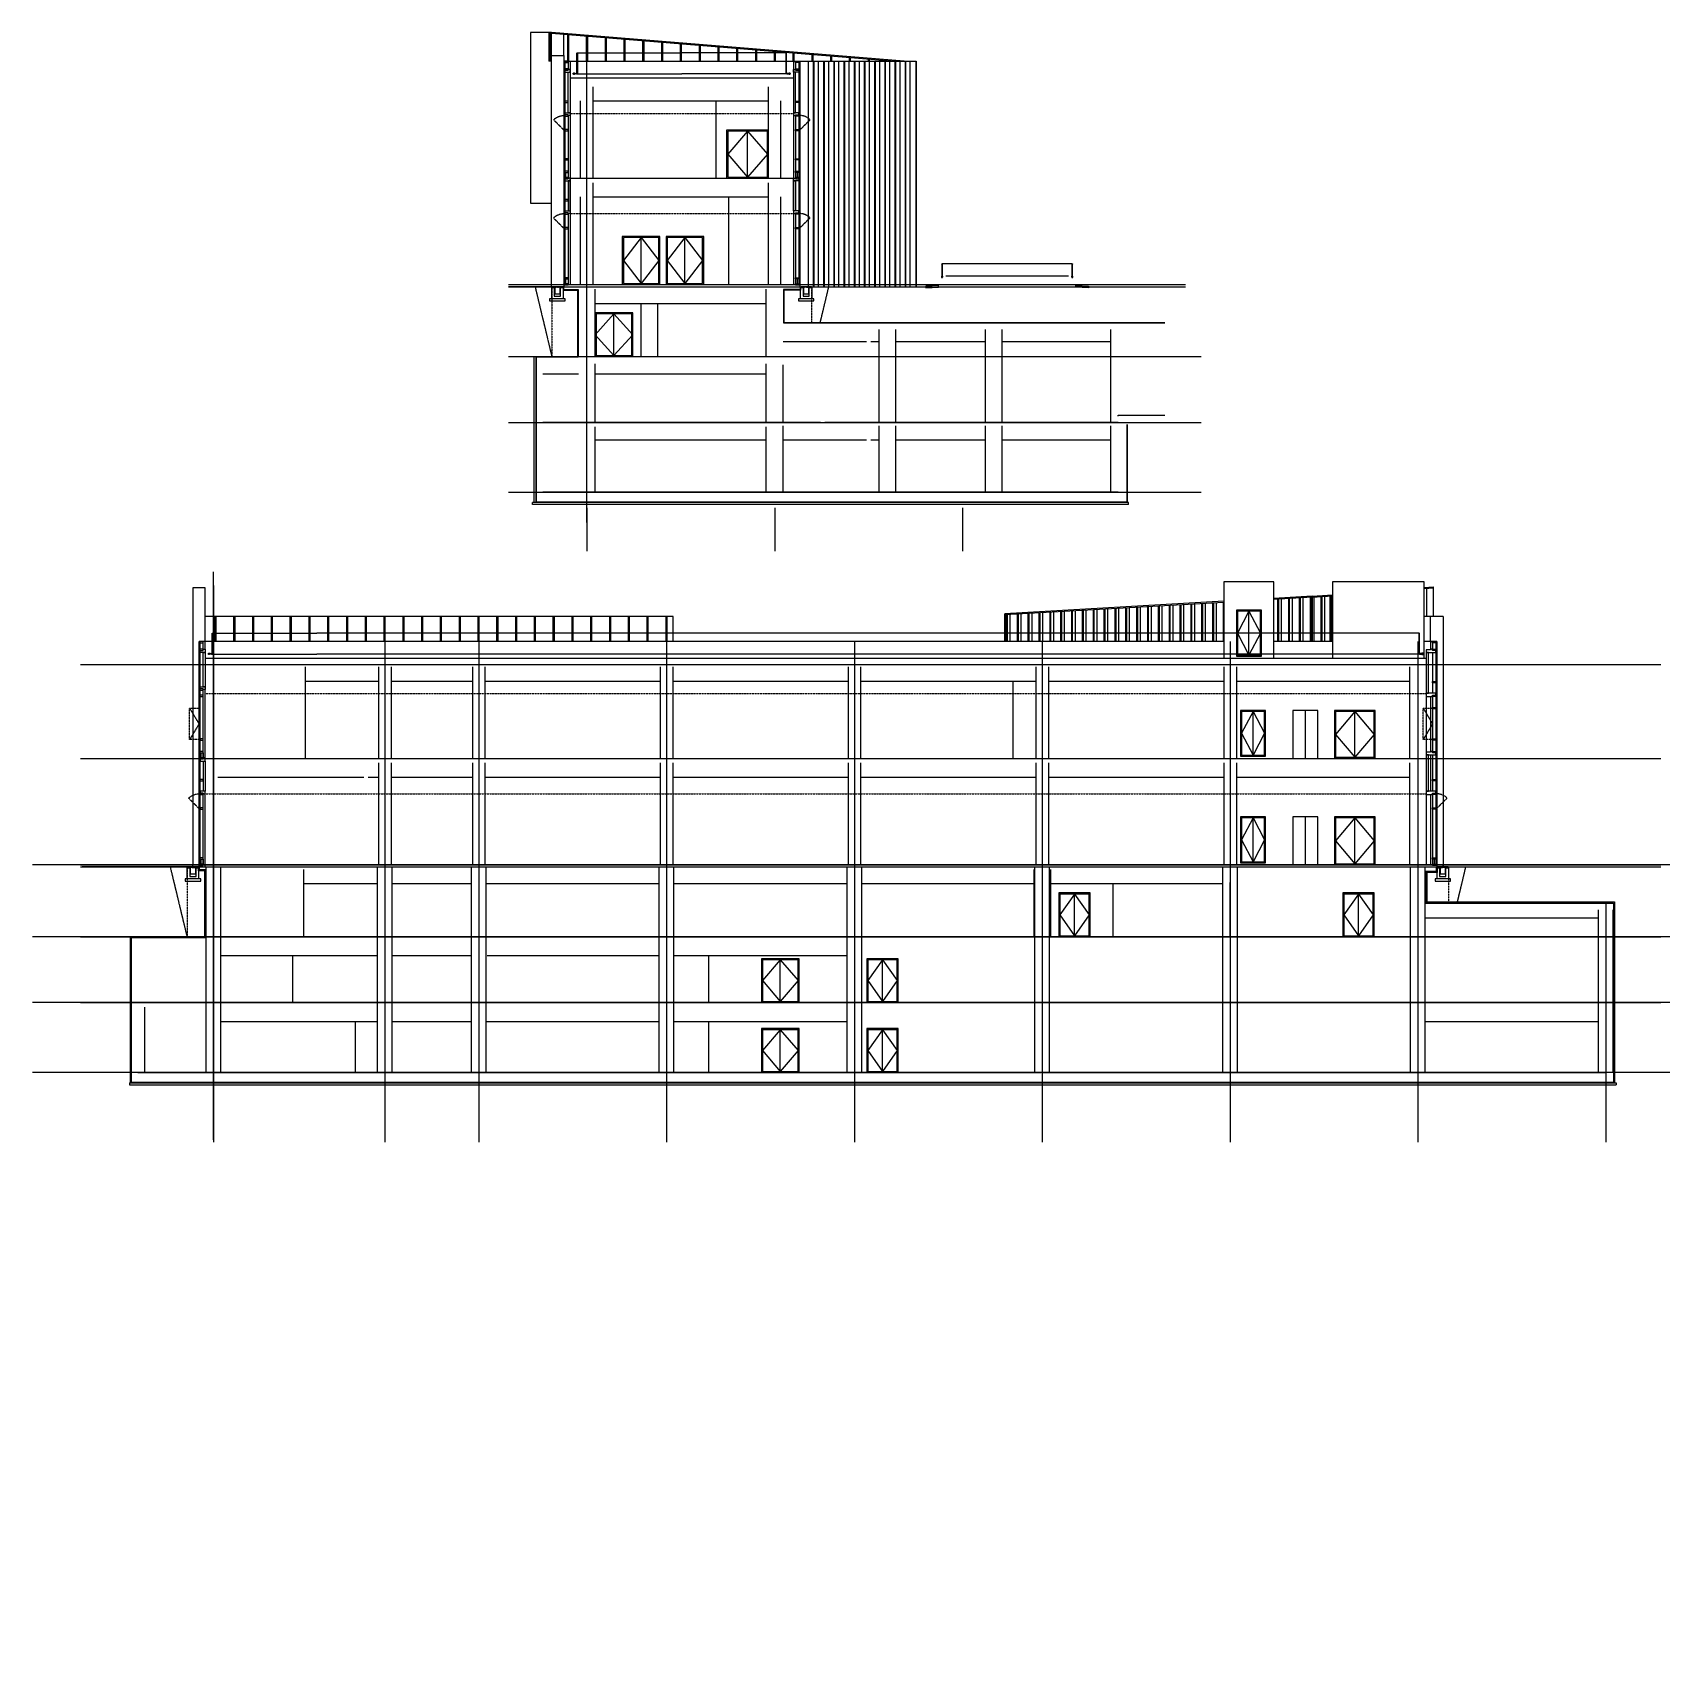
# Model space of a CAD drawing. Extents: x -46296 to 410892, y -132363 to 283170.
# Drawn here: x 9102 to 87139, y 205088 to 283170 of the extents above; entities that cross this region are included whole.
import ezdxf

# ---------------------------------------------------------------- set-up
doc = ezdxf.new("R2010")
doc.units = 0
doc.header["$LTSCALE"] = 5
for name, pattern in [('DASH', [0.35, 0.25, -0.1]), ('DOTE', [2.42, 2, -0.2, 0.02, -0.2]), ('X-104 B0平面$0$ACAD_ISO04W100', [30, 24, -3, 0, -3]), ('X-104 B0平面$0$DOTE', [2.42, 2, -0.2, 0.02, -0.2])]:
    doc.linetypes.add(name, pattern=pattern)
doc.layers.get('0').update_dxf_attribs({"linetype": 'CONTINUOUS'})
doc.layers.get('Defpoints').update_dxf_attribs({"linetype": 'CONTINUOUS'})
for name, color, linetype in [('01-标注_轴线坐标', 132, 'CONTINUOUS'), ('05-填充_天正', 26, 'CONTINUOUS'), ('A-C_玻璃幕墙', 140, 'CONTINUOUS'), ('A-C_门', 150, 'CONTINUOUS'), ('A-D_龙骨', 152, 'CONTINUOUS'), ('A-E_栏杆', 232, 'CONTINUOUS'), ('A-O_散水', 134, 'CONTINUOUS'), ('A-SUR_保温', 222, 'CONTINUOUS'), ('A-SUR_吊顶', 40, 'CONTINUOUS'), ('A-SUR_看线', 231, 'CONTINUOUS'), ('A-SUR_面层', 191, 'CONTINUOUS'), ('A-TECH_结构', 21, 'CONTINUOUS'), ('A_STR-砌块墙', 121, 'CONTINUOUS'), ('E-立面', 255, 'CONTINUOUS'), ('X-104 B0平面$0$A_AXIS-轴线', 36, 'X-104 B0平面$0$DOTE'), ('X-104 B0平面$0$M-用地 红线', 20, 'X-104 B0平面$0$ACAD_ISO04W100'), ('构造物', 145, 'CONTINUOUS')]:
    doc.layers.add(name, color=color, linetype=linetype)
doc.layers.add('04-不打印_辅助线', color=165, linetype='CONTINUOUS', plot=False)
doc.layers.add('DIM_MODI', color=6, linetype='CONTINUOUS', plot=False)
pattern_1 = [(45, (4697.017, 670), (-17.96051, 17.96051), []), (45, (4714.977, 670), (-17.96051, 17.96051), [12.7, -6.35])]

# ---------------------------------------------------------------- blocks, each defined once
blk = doc.blocks.new('104 轴线')
at = {"layer": 'Defpoints'}
blk.add_lwpolyline([(13135, -2670), (19996, 9914), (18926, 200140), (-165691, 199501, 0.064843), (-234306, 190322, 0.064894), (-298282, 163874), (-300993, 152958), (-177498, -41043), (-162540, -55229), (-143745, -84755), (-123037, -89354), (13135, -2670)], format="xyb", close=True, dxfattribs=at)
blk = doc.blocks.new('X-104 B0平面')
at = {"layer": 'X-104 B0平面$0$M-用地 红线', "ltscale": 0.05}
blk.add_lwpolyline([(401252, 31537), (406201, 40615), (406004, 75614), (410892, 95642), (410198, 218797), (390086, 238728), (215507, 238124, 0.037486), (172964, 234781, 0.037485), (131398, 225125), (114193, 213768), (100383, 207916), (86907, 201333), (82974, 185497, -0.064894), (146950, 211945, -0.064843), (215565, 221124), (400182, 221763), (401252, 31537)], format="xyb", close=True, dxfattribs=at)
at = {"layer": 'X-104 B0平面$0$A_AXIS-轴线'}
blk.add_blockref('104 轴线', (381256, 21623), dxfattribs=at)
blk = doc.blocks.new('*U163')
blk.add_lwpolyline([(0, 100), (240, 100), (240, 0), (0, 0)], close=True)
blk = doc.blocks.new('幕墙龙骨')
blk.add_lwpolyline([(-200, 30), (-200, -30), (0, -30), (0, 30)], close=True)
blk = doc.blocks.new('A$C5F367780')
for points in [[(0, 0), (1200, 0), (1200, 2200), (0, 2200)], [(50, 50), (1150, 50), (1150, 2150), (50, 2150)]]:
    blk.add_lwpolyline(points, close=True)
for points in [[(600, 2150), (50, 1100), (600, 50)], [(600, 50), (600, 2150)], [(600, 2150), (1150, 1100), (600, 50)]]:
    blk.add_lwpolyline(points)
blk = doc.blocks.new('A$C7E4F2567')
for points in [[(-150, 0), (1650, 0), (1650, 2300), (-150, 2300)], [(-100, 50), (1600, 50), (1600, 2250), (-100, 2250)]]:
    blk.add_lwpolyline(points, close=True)
for points in [[(750, 2250), (-100, 1150), (750, 50)], [(750, 50), (750, 2250)], [(750, 2250), (1600, 1150), (750, 50)]]:
    blk.add_lwpolyline(points)
blk = doc.blocks.new('A$C0F0450A9')
for points in [[(-125, 0), (-125, -1372)], [(-75, 0), (-75, -1372)], [(16900, -1372), (0, 0)], [(16282, -1372), (0, -50)], [(775, -113), (775, -1372)], [(825, -117), (825, -1372)], [(1675, -186), (1675, -1372)], [(1725, -190), (1725, -1372)], [(2575, -259), (2575, -1372)], [(2625, -263), (2625, -1372)], [(3475, -332), (3475, -1372)], [(3525, -336), (3525, -1372)], [(4375, -405), (4375, -1372)], [(4425, -409), (4425, -1372)], [(5275, -478), (5275, -1372)], [(5325, -483), (5325, -1372)], [(6175, -552), (6175, -1372)], [(6225, -556), (6225, -1372)], [(7075, -625), (7075, -1372)], [(7125, -629), (7125, -1372)], [(7975, -698), (7975, -1372)], [(8025, -702), (8025, -1372)], [(8875, -771), (8875, -1372)], [(8925, -775), (8925, -1372)], [(0, -1372), (-125, -1372)], [(9775, -844), (9775, -1372)], [(9825, -848), (9825, -1372)], [(10675, -917), (10675, -1372)], [(10725, -921), (10725, -1372)], [(11575, -990), (11575, -1372)], [(11625, -994), (11625, -1372)], [(12475, -1063), (12475, -1372)], [(12525, -1067), (12525, -1372)], [(13375, -1136), (13375, -1372)], [(13425, -1140), (13425, -1372)], [(14275, -1209), (14275, -1372)], [(14325, -1213), (14325, -1372)], [(15175, -1282), (15175, -1372)], [(15225, -1286), (15225, -1372)], [(16075, -1355), (16075, -1372)], [(16125, -1360), (16125, -1372)]]:
    blk.add_lwpolyline(points)
blk = doc.blocks.new('yk01')
at = {"const_width": 20}
blk.add_lwpolyline([(-150, 0), (-200, 0)], dxfattribs=at)
blk.add_lwpolyline([(-150, 30), (-150, -30), (0, -30), (0, 30)], close=True)
blk = doc.blocks.new('A$C64AB60F3')
at = {"layer": 'A-D_龙骨', "linetype": 'DASH'}
blk.add_lwpolyline([(0, 0), (495, 495)], dxfattribs=at)
blk.add_arc((0, 0), 700, 45, 90, dxfattribs=at)
blk = doc.blocks.new('dsfs1')
at = {"layer": 'A-E_栏杆'}
for p, q in [((144, 1145), (5150, 1145)), ((37, 165), (7, 165)), ((99, 135), (5150, 135))]:
    blk.add_line(p, q, dxfattribs=at)
for points in [[(7, 165), (99, 165, 0.414214), (129, 195), (129, 1130)], [(159, 1130), (159, 195, -0.414214), (99, 135), (7, 135)], [(-22, 169, 0.038299), (-38, 166), (-38, 158), (-47, 158), (-47, 171, -0.414214), (-40, 178), (-7, 178, -0.414214), (0, 171)], [(0, 129, -0.414214), (-7, 122), (-40, 122, -0.414214), (-47, 129), (-47, 142), (-38, 142), (-38, 134, 0.038299), (-22, 131, 0.038299)], [(-22, 131, 0.022818), (-9, 133), (-9, 167, 0.022818), (-22, 169)]]:
    blk.add_lwpolyline(points, format="xyb", dxfattribs=at)
blk.add_lwpolyline([(7, 116), (0, 116), (0, 184), (7, 184)], close=True, dxfattribs=at)
blk.add_circle((144, 1130), 14.8, dxfattribs=at)
blk = doc.blocks.new('dartt')
at = {"transparency": 33554641}
h = blk.add_hatch(dxfattribs=at)
h.set_pattern_fill('ANSI32', color=26)
h.set_pattern_definition([(45, (1294.211, 122.3605), (-3.367596, 3.367596), []), (45, (1296.4563, 122.3605), (-3.367596, 3.367596), [])])
edge = h.paths.add_edge_path()
edge.add_arc((0, 21), 4, 0, 90)
edge.add_line((0, 25), (0, 0))
edge.add_line((0, 0), (25, 0))
edge.add_arc((21, 0), 4, 0, 90)
edge.add_line((21, 4), (4, 4))
edge.add_line((4, 4), (4, 21))
blk.add_lwpolyline([(0, 25), (0, 0), (25, 0)])
blk.add_lwpolyline([(0, 25), (0, 25, -0.414214), (4, 21), (4, 4), (21, 4, -0.414214), (25, 0), (25, 0)], format="xyb")
blk = doc.blocks.new('drsrtg')
at = {"layer": '05-填充_天正'}
h = blk.add_hatch(dxfattribs=at)
h.set_pattern_fill('ANSI33', color=256, scale=8)
h.set_pattern_definition([(45, (4711.517, 670), (-17.96051, 17.96051), []), (45, (4729.477, 670), (-17.96051, 17.96051), [12.7, -6.35])])
h.paths.add_polyline_path([(-608, 580), (-608, 550), (-513, 550), (-513, 580)])
h = blk.add_hatch(dxfattribs=at)
h.set_pattern_fill('ANSI33', color=256, scale=8)
h.set_pattern_definition(pattern_1)
h.paths.add_polyline_path([(-448, 550), (-448, 580), (-498, 580), (-498, 550)])
h = blk.add_hatch(dxfattribs=at)
h.set_pattern_fill('ANSI33', color=256, scale=8)
h.set_pattern_definition(pattern_1)
h.paths.add_polyline_path([(-383, 550), (-383, 580), (-433, 580), (-433, 550)])
h = blk.add_hatch(dxfattribs=at)
h.set_pattern_fill('ANSI33', color=256, scale=8)
h.set_pattern_definition(pattern_1)
h.paths.add_polyline_path([(-318, 550), (-318, 580), (-368, 580), (-368, 550)])
h = blk.add_hatch(dxfattribs=at)
h.set_pattern_fill('ANSI33', color=256, scale=8)
h.set_pattern_definition(pattern_1)
h.paths.add_polyline_path([(-253, 550), (-253, 580), (-303, 580), (-303, 550)])
h = blk.add_hatch(dxfattribs=at)
h.set_pattern_fill('ANSI33', color=256, scale=8)
h.set_pattern_definition([(45, (4721.517, 670), (-17.96051, 17.96051), []), (45, (4739.477, 670), (-17.96051, 17.96051), [12.7, -6.35])])
h.paths.add_polyline_path([(-108, 550), (-108, 580), (-238, 580), (-238, 550)])
blk.add_lwpolyline([(-500, 550), (-500, 240), (-240, 240), (-240, 550)], dxfattribs=at)
at = {"layer": 'A-SUR_面层'}
for p, q in [((-108, 580), (-608, 580)), ((-608, 550), (-608, 580)), ((-108, 550), (-608, 550)), ((-513, 550), (-513, 580)), ((-498, 550), (-498, 580)), ((-448, 550), (-448, 580)), ((-433, 550), (-433, 580)), ((-383, 550), (-383, 580)), ((-368, 550), (-368, 580)), ((-318, 550), (-318, 580)), ((-303, 550), (-303, 580)), ((-253, 550), (-253, 580)), ((-238, 550), (-238, 580)), ((-108, 550), (-108, 580))]:
    blk.add_line(p, q, dxfattribs=at)
at = {"layer": 'A_STR-砌块墙'}
for points in [[(-100, 0), (-740, 0), (-740, -100), (0, -100), (0, 0), (-520, 0)], [(-640, 540), (-520, 540), (-520, 120), (-220, 120), (-220, 540), (-100, 540), (-100, 0), (-640, 0), (-640, 540)]]:
    blk.add_lwpolyline(points, dxfattribs=at)
at = {"layer": '构造物', "linetype": 'DASH', "ltscale": 0.2}
blk.add_blockref('dartt', (-620, 540), dxfattribs=at)
at = {"layer": '构造物', "linetype": 'DASH', "ltscale": 0.2, "xscale": -1}
blk.add_blockref('dartt', (-100, 540), dxfattribs=at)
blk = doc.blocks.new('0000')
at = {"layer": '05-填充_天正'}
blk.add_lwpolyline([(20, -1), (0, 0), (0, -10), (20, -11)], close=True, dxfattribs=at)
at = {"layer": 'A-O_散水'}
for points in [[(0, -80), (0, 0), (600, -30), (600, -110), (0, -80)], [(20, -1), (20, -81)]]:
    blk.add_lwpolyline(points, dxfattribs=at)

msp = doc.modelspace()

# ---------------------------------------------------------------- linework, layer by layer
at = {"layer": '01-标注_轴线坐标'}
for p, q in [((35655, 260401), (35655, 258325)), ((44655, 260401), (44655, 258325)), ((53655, 260401), (53655, 258325)), ((84475, 232199), (84475, 230123))]:
    msp.add_line(p, q, dxfattribs=at)
at = {"layer": '04-不打印_辅助线'}
for p, q in [((35655, 259698), (35655, 281798)), ((17775, 230123), (17775, 257342))]:
    msp.add_line(p, q, dxfattribs=at)
for points in [[(31904, 271098), (64344, 271098)], [(31904, 270998), (64344, 270998)], [(31904, 267648), (65083, 267648)], [(31904, 264498), (65083, 264498)], [(31904, 261148), (65083, 261148)], [(11402, 252900), (87119, 252900)], [(11402, 248400), (87119, 248400)], [(11402, 243300), (87119, 243300)], [(11402, 243200), (87119, 243200)], [(11402, 239850), (87119, 239850)], [(11402, 236700), (87119, 236700)]]:
    msp.add_lwpolyline(points, dxfattribs=at)
at = {"layer": 'A-C_玻璃幕墙'}
for p, q in [((17075, 243200), (17075, 254000)), ((17125, 243330), (17125, 254000)), ((17275, 253600), (17275, 254000)), ((17375, 253600), (17375, 254000)), ((17275, 248370), (17275, 251730)), ((17375, 248430), (17375, 251700)), ((17275, 243330), (17275, 246700)), ((17375, 243200), (17375, 246700))]:
    msp.add_line(p, q, dxfattribs=at)
for points in [[(34555, 281798), (34555, 270998)], [(34605, 281798), (34605, 271098)], [(34755, 281798), (34755, 281428)], [(34855, 281798), (34855, 271098)], [(45555, 281798), (45555, 271098)], [(45655, 281798), (45655, 281428)], [(45805, 281798), (45805, 271098)], [(45855, 281798), (45855, 270998)], [(34755, 279198), (34755, 276198)], [(45655, 279168), (45655, 276168)], [(34755, 274468), (34755, 271098)], [(45655, 274498), (45655, 271098)], [(17375, 254000), (17075, 254000)], [(76075, 254000), (76075, 253600)], [(76375, 254000), (76075, 254000)], [(76175, 253940), (76175, 253600)], [(76325, 253940), (76325, 243330)], [(76375, 254000), (76375, 243200)], [(76175, 253470), (76175, 251530)], [(76075, 251370), (76075, 248730)], [(76175, 251370), (76175, 248730)], [(76075, 248570), (76075, 246830)], [(76175, 248570), (76175, 246830)], [(76075, 246670), (76075, 243300)], [(76175, 246670), (76175, 243300)]]:
    msp.add_lwpolyline(points, dxfattribs=at)
at = {"layer": 'A-C_门'}
for points in [[(42355, 276198), (44355, 276198), (44355, 278498), (42355, 278498)], [(42405, 276248), (44305, 276248), (44305, 278448), (42405, 278448)], [(36055, 267648), (37855, 267648), (37855, 269748), (36055, 269748)], [(36105, 267698), (37805, 267698), (37805, 269698), (36105, 269698)], [(66975, 248500), (68175, 248500), (68175, 250700), (66975, 250700)], [(67025, 248550), (68125, 248550), (68125, 250650), (67025, 250650)], [(69475, 248400), (70675, 248400), (70675, 250700), (69475, 250700)], [(71475, 248400), (73425, 248400), (73425, 250700), (71475, 250700)], [(71525, 248450), (73375, 248450), (73375, 250650), (71525, 250650)], [(66975, 243400), (68175, 243400), (68175, 245600), (66975, 245600)], [(67025, 243450), (68125, 243450), (68125, 245550), (67025, 245550)], [(69475, 243300), (70675, 243300), (70675, 245600), (69475, 245600)], [(71475, 243300), (73425, 243300), (73425, 245600), (71475, 245600)], [(71525, 243350), (73375, 243350), (73375, 245550), (71525, 245550)], [(58274, 239850), (59774, 239850), (59774, 241950), (58274, 241950)], [(58324, 239900), (59724, 239900), (59724, 241900), (58324, 241900)], [(71875, 239850), (73375, 239850), (73375, 241950), (71875, 241950)], [(71925, 239900), (73325, 239900), (73325, 241900), (71925, 241900)], [(44025, 236700), (45825, 236700), (45825, 238800), (44025, 238800)], [(44075, 236750), (45775, 236750), (45775, 238750), (44075, 238750)], [(49075, 236700), (50575, 236700), (50575, 238800), (49075, 238800)], [(49125, 236750), (50525, 236750), (50525, 238750), (49125, 238750)], [(44025, 233350), (45825, 233350), (45825, 235450), (44025, 235450)], [(44075, 233400), (45775, 233400), (45775, 235400), (44075, 235400)], [(49075, 233350), (50575, 233350), (50575, 235450), (49075, 235450)], [(49125, 233400), (50525, 233400), (50525, 235400), (49125, 235400)]]:
    msp.add_lwpolyline(points, close=True, dxfattribs=at)
for points in [[(43355, 278448), (42405, 277348), (43355, 276248)], [(43355, 276248), (43355, 278448)], [(43355, 278448), (44305, 277348), (43355, 276248)], [(36955, 269698), (36055, 268698), (36955, 267698)], [(36955, 267698), (36955, 269698)], [(36955, 269698), (37855, 268698), (36955, 267698)], [(67575, 250650), (67025, 249600), (67575, 248550)], [(67575, 248550), (67575, 250650)], [(67575, 250650), (68125, 249600), (67575, 248550)], [(70075, 250700), (70075, 248400)], [(72450, 250650), (71525, 249550), (72450, 248450)], [(72450, 248450), (72450, 250650)], [(72450, 250650), (73375, 249550), (72450, 248450)], [(67575, 245550), (67025, 244500), (67575, 243450)], [(67575, 243450), (67575, 245550)], [(67575, 245550), (68125, 244500), (67575, 243450)], [(70075, 245600), (70075, 243300)], [(72450, 245550), (71525, 244450), (72450, 243350)], [(72450, 243350), (72450, 245550)], [(72450, 245550), (73375, 244450), (72450, 243350)], [(59024, 241900), (58324, 240900), (59024, 239900)], [(59024, 239900), (59024, 241900)], [(59024, 241900), (59724, 240900), (59024, 239900)], [(72625, 241900), (71925, 240900), (72625, 239900)], [(72625, 239900), (72625, 241900)], [(72625, 241900), (73325, 240900), (72625, 239900)], [(44925, 238750), (44075, 237750), (44925, 236750)], [(44925, 236750), (44925, 238750)], [(44925, 238750), (45775, 237750), (44925, 236750)], [(49825, 238750), (49125, 237750), (49825, 236750)], [(49825, 236750), (49825, 238750)], [(49825, 238750), (50525, 237750), (49825, 236750)], [(44925, 235400), (44075, 234400), (44925, 233400)], [(44925, 233400), (44925, 235400)], [(44925, 235400), (45775, 234400), (44925, 233400)], [(49825, 235400), (49125, 234400), (49825, 233400)], [(49825, 233400), (49825, 235400)], [(49825, 235400), (50525, 234400), (49825, 233400)]]:
    msp.add_lwpolyline(points, dxfattribs=at)
at = {"layer": 'A-D_龙骨'}
for points in [[(34605, 276228), (34605, 276168), (34755, 276168), (34755, 276228)], [(45655, 276228), (45655, 276168), (45805, 276168), (45805, 276228)]]:
    msp.add_lwpolyline(points, close=True, dxfattribs=at)
at = {"layer": 'A-D_龙骨', "linetype": 'DASH'}
for points in [[(17075, 249300), (16625, 249300), (16625, 250800), (17075, 250800)], [(76175, 249300), (75725, 249300), (75725, 250800), (76175, 250800)]]:
    msp.add_lwpolyline(points, close=True, dxfattribs=at)
for points in [[(16625, 250800), (17075, 250050), (16625, 249300)], [(75725, 250800), (76175, 250050), (75725, 249300)]]:
    msp.add_lwpolyline(points, dxfattribs=at)
at = {"layer": 'A-E_栏杆'}
for p, q in [((58913, 272098), (52675, 272098)), ((52690, 271498), (52660, 271498)), ((58927, 271498), (58898, 271498)), ((75530, 254400), (22725, 254400)), ((75576, 253390), (22725, 253390)), ((75637, 253421), (75668, 253421))]:
    msp.add_line(p, q, dxfattribs=at)
for points in [[(52660, 272083), (52660, 271498)], [(52690, 271498), (52690, 272083)], [(58898, 272083), (58898, 271498)], [(58927, 271498), (58927, 272083)]]:
    msp.add_lwpolyline(points, dxfattribs=at)
for points in [[(52641, 271498), (52641, 271491), (52708, 271491), (52708, 271498)], [(58879, 271498), (58879, 271491), (58946, 271491), (58946, 271498)], [(75668, 253372), (75675, 253372), (75675, 253439), (75668, 253439)]]:
    msp.add_lwpolyline(points, close=True, dxfattribs=at)
for points in [[(52653, 271491, 0.414214), (52647, 271485), (52647, 271451, 0.414214), (52653, 271444), (52667, 271444), (52667, 271453), (52659, 271453, -0.038299), (52656, 271469, -0.038299)], [(52656, 271469, -0.022818), (52658, 271482), (52692, 271482, -0.022818), (52693, 271469)], [(52693, 271469, -0.038299), (52690, 271453), (52683, 271453), (52683, 271444), (52696, 271444, 0.414214), (52703, 271451), (52703, 271485, 0.414214), (52696, 271491)], [(58891, 271491, 0.414214), (58885, 271485), (58885, 271451, 0.414214), (58891, 271444), (58905, 271444), (58905, 271453), (58897, 271453, -0.038299), (58894, 271469, -0.038299)], [(58894, 271469, -0.022818), (58896, 271482), (58929, 271482, -0.022818), (58931, 271469)], [(58931, 271469, -0.038299), (58928, 271453), (58921, 271453), (58921, 271444), (58934, 271444, 0.414214), (58941, 271451), (58941, 271485, 0.414214), (58934, 271491)], [(75516, 254386), (75516, 253450, 0.414214), (75576, 253390), (75668, 253390)], [(75668, 253421), (75575, 253421, -0.414214), (75545, 253451), (75545, 254386)], [(75697, 253424, -0.038299), (75712, 253421), (75712, 253413), (75721, 253413), (75721, 253427, 0.414214), (75715, 253434), (75681, 253434, 0.414214), (75675, 253427)], [(75675, 253384, 0.414214), (75681, 253378), (75715, 253378, 0.414214), (75721, 253384), (75721, 253398), (75712, 253398), (75712, 253390, -0.038299), (75697, 253387, -0.038299)], [(75697, 253387, -0.022818), (75683, 253389), (75683, 253422, -0.022818), (75697, 253424)]]:
    msp.add_lwpolyline(points, format="xyb", dxfattribs=at)
for centre in [(52675, 272083), (58913, 272083), (75530, 254386)]:
    msp.add_circle(centre, 14.8, dxfattribs=at)
at = {"layer": 'A-SUR_保温'}
for p, q in [((34515, 270998), (34515, 270838)), ((34535, 270998), (34535, 270858)), ((34515, 270838), (35215, 270838)), ((34535, 270858), (35235, 270858)), ((35215, 270838), (35215, 267638)), ((35235, 270858), (35235, 267618)), ((35215, 267638), (33115, 267638)), ((35235, 267618), (33215, 267618)), ((35555, 267648), (44755, 267648)), ((61525, 260678), (33235, 260678)), ((84845, 241470), (84845, 232860)), ((84895, 241520), (84895, 232860)), ((13771, 239870), (13771, 232860)), ((13821, 239820), (13821, 232860)), ((13821, 232880), (84845, 232880))]:
    msp.add_line(p, q, dxfattribs=at)
for points in [[(34605, 281268), (34855, 281268), (34855, 281398), (34755, 281398), (34755, 281368), (34605, 281368)], [(34755, 279328), (34755, 281268), (34855, 281268), (34855, 279328)], [(45805, 281268), (45555, 281268), (45555, 281398), (45655, 281398), (45655, 281368), (45805, 281368)], [(45655, 279328), (45655, 281268), (45555, 281268), (45555, 279328)], [(34605, 279328), (34855, 279328), (34855, 279198), (34755, 279198), (34755, 279228), (34605, 279228)], [(45805, 279328), (45555, 279328), (45555, 279198), (45655, 279198), (45655, 279228), (45805, 279228)], [(34605, 276068), (34855, 276068), (34855, 276198), (34755, 276198), (34755, 276168), (34605, 276168)], [(45805, 276068), (45555, 276068), (45555, 276198), (45655, 276198), (45655, 276168), (45805, 276168)], [(34605, 274628), (34855, 274628), (34855, 274498), (34755, 274498), (34755, 274528), (34605, 274528)], [(45805, 274628), (45555, 274628), (45555, 274498), (45655, 274498), (45655, 274528), (45805, 274528)], [(17125, 253570), (17275, 253570), (17275, 253630), (17375, 253630), (17375, 253470), (17125, 253470)], [(17275, 253470), (17375, 253470), (17375, 251830), (17275, 251830)], [(75875, 253470), (76325, 253470), (76325, 253570), (76175, 253570), (76175, 253630), (76075, 253630), (76075, 253600), (75875, 253600)], [(75975, 253470), (75875, 253470), (75875, 251530), (75975, 251530)], [(17125, 251730), (17125, 251830), (17375, 251830), (17375, 251700), (17275, 251700), (17275, 251730)], [(17375, 248430), (17275, 248430), (17275, 248370), (17125, 248370), (17125, 248270), (17375, 248270)], [(75875, 248570), (76325, 248570), (76325, 248670), (76175, 248670), (76175, 248730), (76075, 248730), (76075, 248700), (75875, 248700)], [(75975, 248570), (75875, 248570), (75875, 246830), (75975, 246830)], [(17375, 246700), (17375, 246830), (17125, 246830), (17125, 246730), (17275, 246730), (17275, 246700)]]:
    msp.add_lwpolyline(points, close=True, dxfattribs=at)
for points in [[(34855, 276068), (34755, 276068), (34755, 274628), (34855, 274628), (34855, 276068)], [(45555, 276068), (45655, 276068), (45655, 274628), (45555, 274628), (45555, 276068)], [(34555, 270998), (34515, 270998)], [(45875, 270998), (45875, 270858), (45075, 270858), (45075, 269268), (63355, 269268)], [(45895, 270998), (45895, 270838), (45095, 270838), (45095, 269288), (63355, 269288)], [(45895, 270998), (45855, 270998)], [(33115, 267638), (33115, 260658)], [(33215, 267638), (33215, 260658)], [(33235, 267638), (33235, 260658)], [(61525, 264398), (61525, 260678)], [(61545, 264398), (61545, 260658)], [(61605, 260658), (33055, 260658)], [(33055, 260558), (33055, 260658)], [(61605, 260558), (33055, 260558)], [(61605, 260558), (61605, 260658)], [(75875, 251370), (75875, 251370), (76175, 251370), (76175, 251430), (76325, 251430), (76325, 251530), (75875, 251530), (75875, 251370)], [(17275, 248270), (17275, 246830)], [(17375, 248270), (17375, 246830)], [(75875, 246670), (75875, 246670), (76175, 246670), (76175, 246730), (76325, 246730), (76325, 246830), (75875, 246830), (75875, 246670)], [(13771, 239870), (17355, 239870), (17355, 243010), (17055, 243010), (17055, 243200)], [(13821, 239820), (17405, 239820), (17405, 243060), (17105, 243060), (17105, 243200)], [(17055, 243200), (17125, 243200)], [(76345, 243200), (76345, 242980), (75845, 242980), (75845, 241470), (84845, 241470)], [(76395, 243200), (76395, 242930), (75895, 242930), (75895, 241520), (84895, 241520)], [(13741, 232860), (84975, 232860)], [(13741, 232860), (13741, 232760)], [(13741, 232760), (84975, 232760)], [(84975, 232860), (84975, 232760)]]:
    msp.add_lwpolyline(points, dxfattribs=at)
at = {"layer": 'A-SUR_保温', "linetype": 'DASH'}
for points in [[(33186, 270948), (33985, 267618)], [(33985, 270948), (33985, 267618)], [(46425, 270998), (46425, 269288)], [(47236, 270998), (46826, 269288)], [(15693, 243200), (16505, 239820)], [(16505, 243200), (16505, 239820)], [(76945, 243200), (76945, 241520)], [(77756, 243200), (77353, 241520)]]:
    msp.add_lwpolyline(points, dxfattribs=at)
at = {"layer": 'A-SUR_吊顶', "linetype": 'DASH'}
for p, q in [((34855, 279298), (45555, 279298)), ((34855, 274498), (45555, 274498))]:
    msp.add_line(p, q, dxfattribs=at)
for points in [[(17375, 251500), (75875, 251500)], [(17375, 246700), (75875, 246700)]]:
    msp.add_lwpolyline(points, dxfattribs=at)
at = {"layer": 'A-SUR_看线'}
msp.add_line((21575, 236700), (21575, 238950), dxfattribs=at)
for points in [[(32955, 283170), (32955, 274998)], [(33955, 283170), (32955, 283170)], [(33955, 282076), (33955, 283170)], [(34555, 282076), (34555, 283071)], [(33955, 270998), (33955, 282076), (34555, 282076), (34555, 281798)], [(34555, 281798), (51437, 281798)], [(46255, 281798), (46255, 270998)], [(46507, 281798), (46507, 270998)], [(46535, 281798), (46535, 270998)], [(46744, 281798), (46744, 270998)], [(46996, 281798), (46996, 270998)], [(47023, 281798), (47023, 270998)], [(47233, 281798), (47233, 270998)], [(47485, 281798), (47485, 270998)], [(47512, 281798), (47512, 270998)], [(47721, 281798), (47721, 270998)], [(47973, 281798), (47973, 270998)], [(48000, 281798), (48000, 270998)], [(48210, 281798), (48210, 270998)], [(48462, 281798), (48462, 270998)], [(48489, 281798), (48489, 270998)], [(48698, 281798), (48698, 270998)], [(48950, 281798), (48950, 270998)], [(48977, 281798), (48977, 270998)], [(49187, 281798), (49187, 270998)], [(49439, 281798), (49439, 270998)], [(49466, 281798), (49466, 270998)], [(49675, 281798), (49675, 270998)], [(49927, 281798), (49927, 270998)], [(49954, 281798), (49954, 270998)], [(50164, 281798), (50164, 270998)], [(50416, 281798), (50416, 270998)], [(50443, 281798), (50443, 270998)], [(50652, 281798), (50652, 270998)], [(50904, 281798), (50904, 270998)], [(50931, 281798), (50931, 270998)], [(51135, 281798), (51135, 270998)], [(51423, 281798), (51423, 270998)], [(51437, 281798), (51437, 270998)], [(41855, 276198), (41855, 279898)], [(32955, 274998), (33955, 274998)], [(42455, 271098), (42455, 275298)], [(58739, 271498), (52848, 271498)], [(17375, 254000), (17375, 256570), (16775, 256570), (16775, 243300)], [(68575, 253200), (68575, 256850), (66175, 256850), (66175, 253200)], [(70410, 256166), (68575, 256061)], [(70410, 256116), (68575, 256011)], [(70351, 256113), (70351, 254000)], [(70410, 256166), (71375, 256241)], [(70410, 256116), (71375, 256191)], [(70501, 254000), (70501, 256123)], [(70827, 256148), (70827, 254000)], [(70871, 256152), (70871, 254000)], [(71021, 254000), (71021, 256164)], [(71253, 256182), (71253, 254000)], [(71275, 256183), (71275, 254000)], [(71325, 256187), (71325, 254000)], [(75775, 253200), (75775, 256850), (71375, 256850), (71375, 253200)], [(75775, 256584), (76225, 256620)], [(75775, 256534), (76222, 256569)], [(75896, 255190), (75896, 256544)], [(76225, 255190), (76225, 256620)], [(66175, 255923), (55677, 255322)], [(66175, 255873), (55677, 255272)], [(56791, 255335), (56791, 254000)], [(56835, 255338), (56835, 254000)], [(56984, 254000), (56984, 255347)], [(57311, 255365), (57311, 254000)], [(57354, 255368), (57354, 254000)], [(57504, 254000), (57504, 255376)], [(57831, 255395), (57831, 254000)], [(57874, 255398), (57874, 254000)], [(58024, 254000), (58024, 255406)], [(58351, 255425), (58351, 254000)], [(58394, 255427), (58394, 254000)], [(58544, 254000), (58544, 255436)], [(58871, 255455), (58871, 254000)], [(58914, 255457), (58914, 254000)], [(59064, 254000), (59064, 255466)], [(59391, 255484), (59391, 254000)], [(59434, 255487), (59434, 254000)], [(59584, 254000), (59584, 255495)], [(59910, 255514), (59910, 254000)], [(59954, 255517), (59954, 254000)], [(60104, 254000), (60104, 255525)], [(60430, 255544), (60430, 254000)], [(60474, 255546), (60474, 254000)], [(60623, 254000), (60623, 255555)], [(60950, 255574), (60950, 254000)], [(60993, 255576), (60993, 254000)], [(61143, 254000), (61143, 255585)], [(61470, 255604), (61470, 254000)], [(61513, 255606), (61513, 254000)], [(61663, 254000), (61663, 255615)], [(61990, 255633), (61990, 254000)], [(62033, 255636), (62033, 254000)], [(62183, 254000), (62183, 255644)], [(62510, 255663), (62510, 254000)], [(62553, 255666), (62553, 254000)], [(62703, 254000), (62703, 255674)], [(63030, 255693), (63030, 254000)], [(63073, 255695), (63073, 254000)], [(63223, 254000), (63223, 255704)], [(63549, 255723), (63549, 254000)], [(63593, 255725), (63593, 254000)], [(63743, 254000), (63743, 255734)], [(64069, 255753), (64069, 254000)], [(64113, 255755), (64113, 254000)], [(64262, 254000), (64262, 255764)], [(64589, 255782), (64589, 254000)], [(64632, 255785), (64632, 254000)], [(64782, 254000), (64782, 255793)], [(65109, 255812), (65109, 254000)], [(65152, 255815), (65152, 254000)], [(65302, 254000), (65302, 255823)], [(65629, 255842), (65629, 254000)], [(65672, 255844), (65672, 254000)], [(65822, 254000), (65822, 255853)], [(66149, 255872), (66149, 254000)], [(68748, 256021), (68748, 254000)], [(68791, 256023), (68791, 254000)], [(68941, 254000), (68941, 256032)], [(69268, 256050), (69268, 254000)], [(69311, 256053), (69311, 254000)], [(69461, 254000), (69461, 256062)], [(69788, 256080), (69788, 254000)], [(69831, 256083), (69831, 254000)], [(69981, 254000), (69981, 256091)], [(70308, 256110), (70308, 254000)], [(39800, 255190), (17375, 255190)], [(17850, 254000), (17850, 255190)], [(17900, 254000), (17900, 255190)], [(18750, 254000), (18750, 255190)], [(18800, 254000), (18800, 255190)], [(19650, 254000), (19650, 255190)], [(19700, 254000), (19700, 255190)], [(20550, 254000), (20550, 255190)], [(20600, 254000), (20600, 255190)], [(21450, 254000), (21450, 255190)], [(21500, 254000), (21500, 255190)], [(22350, 254000), (22350, 255190)], [(22400, 254000), (22400, 255190)], [(23250, 254000), (23250, 255190)], [(23300, 254000), (23300, 255190)], [(24150, 254000), (24150, 255190)], [(24200, 254000), (24200, 255190)], [(25050, 254000), (25050, 255190)], [(25100, 254000), (25100, 255190)], [(25950, 254000), (25950, 255190)], [(26000, 254000), (26000, 255190)], [(26850, 254000), (26850, 255190)], [(26900, 254000), (26900, 255190)], [(27750, 254000), (27750, 255190)], [(27800, 254000), (27800, 255190)], [(28650, 254000), (28650, 255190)], [(28700, 254000), (28700, 255190)], [(29550, 254000), (29550, 255190)], [(29600, 254000), (29600, 255190)], [(30450, 254000), (30450, 255190)], [(30500, 254000), (30500, 255190)], [(31350, 254000), (31350, 255190)], [(31400, 254000), (31400, 255190)], [(32250, 254000), (32250, 255190)], [(32300, 254000), (32300, 255190)], [(33150, 254000), (33150, 255190)], [(33200, 254000), (33200, 255190)], [(34050, 254000), (34050, 255190)], [(34100, 254000), (34100, 255190)], [(34950, 254000), (34950, 255190)], [(35000, 254000), (35000, 255190)], [(35850, 254000), (35850, 255190)], [(35900, 254000), (35900, 255190)], [(36750, 254000), (36750, 255190)], [(36800, 254000), (36800, 255190)], [(37650, 254000), (37650, 255190)], [(37700, 254000), (37700, 255190)], [(38550, 254000), (38550, 255190)], [(38600, 254000), (38600, 255190)], [(39450, 254000), (39450, 255190)], [(39500, 254000), (39500, 255190)], [(39800, 254000), (39800, 255190)], [(55720, 255274), (55720, 254000)], [(55752, 255276), (55752, 254000)], [(55795, 255278), (55795, 254000)], [(55945, 254000), (55945, 255287)], [(56271, 255306), (56271, 254000)], [(56315, 255308), (56315, 254000)], [(56465, 254000), (56465, 255317)], [(76675, 255190), (75775, 255190)], [(76075, 254000), (76075, 255190)], [(76675, 255190), (76675, 243200)], [(66175, 254000), (17375, 254000)], [(71375, 254000), (68575, 254000)], [(76075, 254000), (75775, 254000)], [(22175, 248400), (22175, 252780)], [(56075, 248400), (56075, 252100)], [(16775, 243200), (16775, 243300), (17075, 243300), (17075, 243200)], [(22075, 243080), (22075, 239850)], [(76675, 243200), (76675, 243300), (76375, 243300), (76375, 243200)], [(60874, 239850), (60874, 242400)], [(66475, 239850), (66475, 242450)], [(41493, 236700), (41493, 238950)], [(14475, 233350), (14475, 236480)], [(24554, 235800), (24554, 233350)], [(41493, 233350), (41493, 235800)]]:
    msp.add_lwpolyline(points, dxfattribs=at)
at = {"layer": 'A-SUR_面层'}
for points in [[(34855, 280998), (45555, 280998)], [(34855, 276198), (45555, 276198)], [(34555, 271098), (45855, 271098)], [(61105, 264798), (61105, 264848), (63355, 264848)], [(46855, 264498), (33555, 264498)], [(61105, 264498), (47055, 264498)], [(61105, 261148), (33555, 261148)], [(17375, 253200), (75875, 253200)], [(17375, 248400), (75875, 248400)], [(17375, 243300), (76075, 243300)], [(17375, 239850), (75575, 239850)], [(14141, 236700), (84475, 236700)], [(14141, 233350), (57425, 233350)], [(57525, 233350), (84475, 233350)]]:
    msp.add_lwpolyline(points, dxfattribs=at)
at = {"layer": 'A-TECH_结构'}
for p, q in [((17425, 233350), (17425, 243200)), ((18125, 233350), (18125, 243200)), ((25625, 233350), (25625, 243200)), ((26325, 233350), (26325, 243200)), ((30125, 233350), (30125, 243200)), ((30825, 233350), (30825, 243200)), ((39125, 233350), (39125, 243200)), ((39825, 233350), (39825, 243200)), ((48125, 233350), (48125, 243200)), ((48825, 233350), (48825, 243200)), ((57125, 233350), (57125, 243200)), ((57825, 233350), (57825, 243200)), ((66125, 233350), (66125, 243200)), ((66825, 233350), (66825, 243200)), ((75125, 233350), (75125, 243200)), ((75825, 233350), (75825, 243200)), ((84125, 240750), (75825, 240750)), ((84125, 233350), (84125, 241150)), ((84825, 233350), (84825, 241150))]:
    msp.add_line(p, q, dxfattribs=at)
for points in [[(35955, 276198), (35955, 280578)], [(44355, 276198), (44355, 280578)], [(35355, 276198), (35355, 279898)], [(35955, 279898), (44355, 279898)], [(44955, 276198), (44955, 279898)], [(35955, 271098), (35955, 275978)], [(44355, 271098), (44355, 275978)], [(35355, 271098), (35355, 275298)], [(35955, 275298), (44355, 275298)], [(44955, 271098), (44955, 275298)], [(36055, 267648), (36055, 270878)], [(36055, 270198), (44255, 270198)], [(38255, 267648), (38255, 270198)], [(39055, 267648), (39055, 270198)], [(44255, 267648), (44255, 270878)], [(49655, 264498), (49655, 268948)], [(50455, 264498), (50455, 268948)], [(54754, 264498), (54754, 268948)], [(55554, 264498), (55554, 268948)], [(60755, 264498), (60755, 268948)], [(49055, 268348), (45055, 268348)], [(49655, 268348), (49255, 268348)], [(54754, 268348), (50455, 268348)], [(60755, 268348), (55554, 268348)], [(36055, 264498), (36055, 267298)], [(44255, 264498), (44255, 267298)], [(45055, 264498), (45055, 267248)], [(35255, 266798), (33555, 266798)], [(44255, 266798), (36055, 266798)], [(36055, 261148), (36055, 264278)], [(44255, 261148), (44255, 264278)], [(45055, 261148), (45055, 264328)], [(49655, 261148), (49655, 264328)], [(50455, 261148), (50455, 264328)], [(54754, 261148), (54754, 264328)], [(55554, 261148), (55554, 264328)], [(60755, 261148), (60755, 264328)], [(44255, 263648), (36055, 263648)], [(49055, 263648), (45055, 263648)], [(49655, 263648), (49255, 263648)], [(54754, 263648), (50455, 263648)], [(60755, 263648), (55554, 263648)], [(25675, 252780), (25675, 248400)], [(26275, 252780), (26275, 248400)], [(30175, 252780), (30175, 248400)], [(30775, 252780), (30775, 248400)], [(39175, 252780), (39175, 248400)], [(39775, 252780), (39775, 248400)], [(48175, 252780), (48175, 248400)], [(48775, 252780), (48775, 248400)], [(57175, 252780), (57175, 248400)], [(57775, 252780), (57775, 248400)], [(66175, 252780), (66175, 248400)], [(66775, 252780), (66775, 248400)], [(75075, 252780), (75075, 248400)], [(22175, 252100), (25675, 252100)], [(26275, 252100), (30175, 252100)], [(30775, 252100), (39175, 252100)], [(39775, 252100), (48175, 252100)], [(48775, 252100), (57175, 252100)], [(57775, 252100), (66175, 252100)], [(66775, 252100), (75075, 252100)], [(75875, 252100), (75875, 248400)], [(25675, 248180), (25675, 243300)], [(26275, 248180), (26275, 243300)], [(30175, 248180), (30175, 243300)], [(30775, 248180), (30775, 243300)], [(39175, 248180), (39175, 243300)], [(39775, 248180), (39775, 243300)], [(48175, 248180), (48175, 243300)], [(48775, 248180), (48775, 243300)], [(57175, 248180), (57175, 243300)], [(57775, 248180), (57775, 243300)], [(66175, 248180), (66175, 243300)], [(66775, 248180), (66775, 243300)], [(75075, 248180), (75075, 243300)], [(17975, 247500), (24975, 247500)], [(25175, 247500), (25675, 247500)], [(26275, 247500), (30175, 247500)], [(30775, 247500), (39175, 247500)], [(39775, 247500), (48175, 247500)], [(48775, 247500), (57175, 247500)], [(57775, 247500), (66175, 247500)], [(66775, 247500), (75075, 247500)], [(75875, 247500), (75875, 243300)], [(57075, 243080), (57075, 239850)], [(57875, 243080), (57875, 239850)], [(22075, 242400), (25625, 242400)], [(26325, 242400), (30125, 242400)], [(30825, 242400), (39125, 242400)], [(39825, 242400), (48125, 242400)], [(48825, 242400), (57075, 242400)], [(57875, 242400), (66125, 242400)], [(18125, 238950), (25625, 238950)], [(26325, 238950), (30075, 238950)], [(30875, 238950), (39125, 238950)], [(39825, 238950), (48125, 238950)], [(18125, 235800), (25625, 235800)], [(26325, 235800), (30125, 235800)], [(30825, 235800), (39125, 235800)], [(39825, 235800), (48125, 235800)], [(75825, 235800), (84125, 235800)]]:
    msp.add_lwpolyline(points, dxfattribs=at)
at = {"layer": 'A_STR-砌块墙'}
for points in [[(34007, 270998), (31903, 270998)], [(46435, 270998), (51901, 270998)], [(59686, 270998), (64344, 270998)], [(16547, 243200), (11475, 243200)], [(76935, 243200), (86825, 243200)]]:
    msp.add_lwpolyline(points, dxfattribs=at)
at = {"layer": 'DIM_MODI', "color": 24, "linetype": 'DOTE'}
for p, q in [((94130, 243300), (9102, 243300)), ((94130, 239850), (9102, 239850)), ((94130, 236700), (9102, 236700)), ((94130, 233350), (9102, 233350))]:
    msp.add_line(p, q, dxfattribs=at)
at = {"layer": 'DIM_MODI', "color": 2}
msp.add_line((75825, 236701), (78275, 236701), dxfattribs=at)
at = {"layer": 'DIM_MODI', "color": 24, "linetype": 'DOTE'}
for points in [[(17775, 256686), (17775, 230012)], [(25975, 254000), (25975, 230012)], [(30475, 254000), (30475, 230012)], [(39475, 254000), (39475, 230012)], [(48475, 254000), (48475, 230012)], [(57475, 254000), (57475, 230012)], [(66475, 254000), (66475, 230012)], [(75475, 254000), (75475, 230012)], [(84475, 241450), (84475, 230012)]]:
    msp.add_lwpolyline(points, dxfattribs=at)
at = {"layer": 'E-立面'}
for points in [[(70410, 256166), (70410, 254000)], [(55677, 254000), (55677, 255322)]]:
    msp.add_lwpolyline(points, dxfattribs=at)

# ---------------------------------------------------------------- block references
for name, p in [('dsfs1', (35055, 281053)), ('A$C64AB60F3', (45855, 278498)), ('A$C64AB60F3', (45855, 273798)), ('drsrtg', (34615, 270418)), ('drsrtg', (46535, 270418)), ('0000', (59086, 271058)), ('dsfs1', (17575, 253256)), ('A$C64AB60F3', (76375, 246000)), ('drsrtg', (17155, 242620)), ('drsrtg', (77035, 242620)), ('X-104 B0平面', (0, 0))]:
    msp.add_blockref(name, p)
at = {"xscale": -1}
for name, p in [('dsfs1', (45355, 281053)), ('A$C64AB60F3', (34555, 278498)), ('A$C64AB60F3', (34555, 273798)), ('0000', (52501, 271058)), ('A$C64AB60F3', (17075, 246000))]:
    msp.add_blockref(name, p, dxfattribs=at)
at = {"layer": 'A-C_门'}
for name, p in [('A$C7E4F2567', (37505, 271098)), ('A$C7E4F2567', (39605, 271098)), ('A$C5F367780', (66775, 253300))]:
    msp.add_blockref(name, p, dxfattribs=at)
at = {"layer": 'A-D_龙骨'}
for name, p in [('幕墙龙骨', (34755, 281768)), ('幕墙龙骨', (34755, 281398)), ('幕墙龙骨', (34755, 279848)), ('幕墙龙骨', (34755, 279198)), ('yk01', (34755, 278498)), ('yk01', (34755, 277098)), ('幕墙龙骨', (34755, 276498)), ('幕墙龙骨', (34755, 275148)), ('幕墙龙骨', (34755, 274498)), ('yk01', (34755, 273798)), ('幕墙龙骨', (34755, 271398)), ('幕墙龙骨', (17275, 253970)), ('幕墙龙骨', (17275, 253600)), ('幕墙龙骨', (17275, 251700)), ('幕墙龙骨', (17275, 251400)), ('yk01', (17275, 249300)), ('幕墙龙骨', (17275, 248700)), ('幕墙龙骨', (17275, 248400)), ('幕墙龙骨', (17275, 247350)), ('yk01', (17275, 246000)), ('幕墙龙骨', (17275, 246700)), ('幕墙龙骨', (17275, 243600)), ('幕墙龙骨', (17275, 243300))]:
    msp.add_blockref(name, p, dxfattribs=at)
at = {"layer": 'A-D_龙骨', "xscale": -1}
for name, p in [('幕墙龙骨', (45655, 281768)), ('幕墙龙骨', (45655, 281398)), ('幕墙龙骨', (45655, 279848)), ('幕墙龙骨', (45655, 279198)), ('yk01', (45655, 278498)), ('yk01', (45655, 277098)), ('幕墙龙骨', (45655, 276498)), ('幕墙龙骨', (45655, 274498)), ('yk01', (45655, 273798)), ('幕墙龙骨', (34555, 271098)), ('幕墙龙骨', (45655, 271398)), ('幕墙龙骨', (45655, 271098)), ('幕墙龙骨', (76175, 253970)), ('幕墙龙骨', (76175, 253600)), ('幕墙龙骨', (76175, 252050)), ('幕墙龙骨', (76175, 251400)), ('yk01', (76175, 250800)), ('yk01', (76175, 249300)), ('幕墙龙骨', (76175, 248700)), ('幕墙龙骨', (76175, 247350)), ('幕墙龙骨', (76175, 246700)), ('yk01', (76175, 246000)), ('幕墙龙骨', (76175, 243600)), ('幕墙龙骨', (76175, 243300))]:
    msp.add_blockref(name, p, dxfattribs=at)
at = {"layer": 'A-SUR_保温', "rotation": 90.00000000000001}
for p in [(34755, 276228), (34755, 271128), (17275, 248430), (17275, 243330)]:
    msp.add_blockref('*U163', p, dxfattribs=at)
at = {"layer": 'A-SUR_保温', "xscale": -1, "rotation": 270}
for p in [(45655, 276228), (45655, 271128), (76175, 243330)]:
    msp.add_blockref('*U163', p, dxfattribs=at)
at = {"layer": 'A-SUR_看线'}
msp.add_blockref('A$C0F0450A9', (33955, 283170), dxfattribs=at)

doc.saveas('drawing.dxf')
